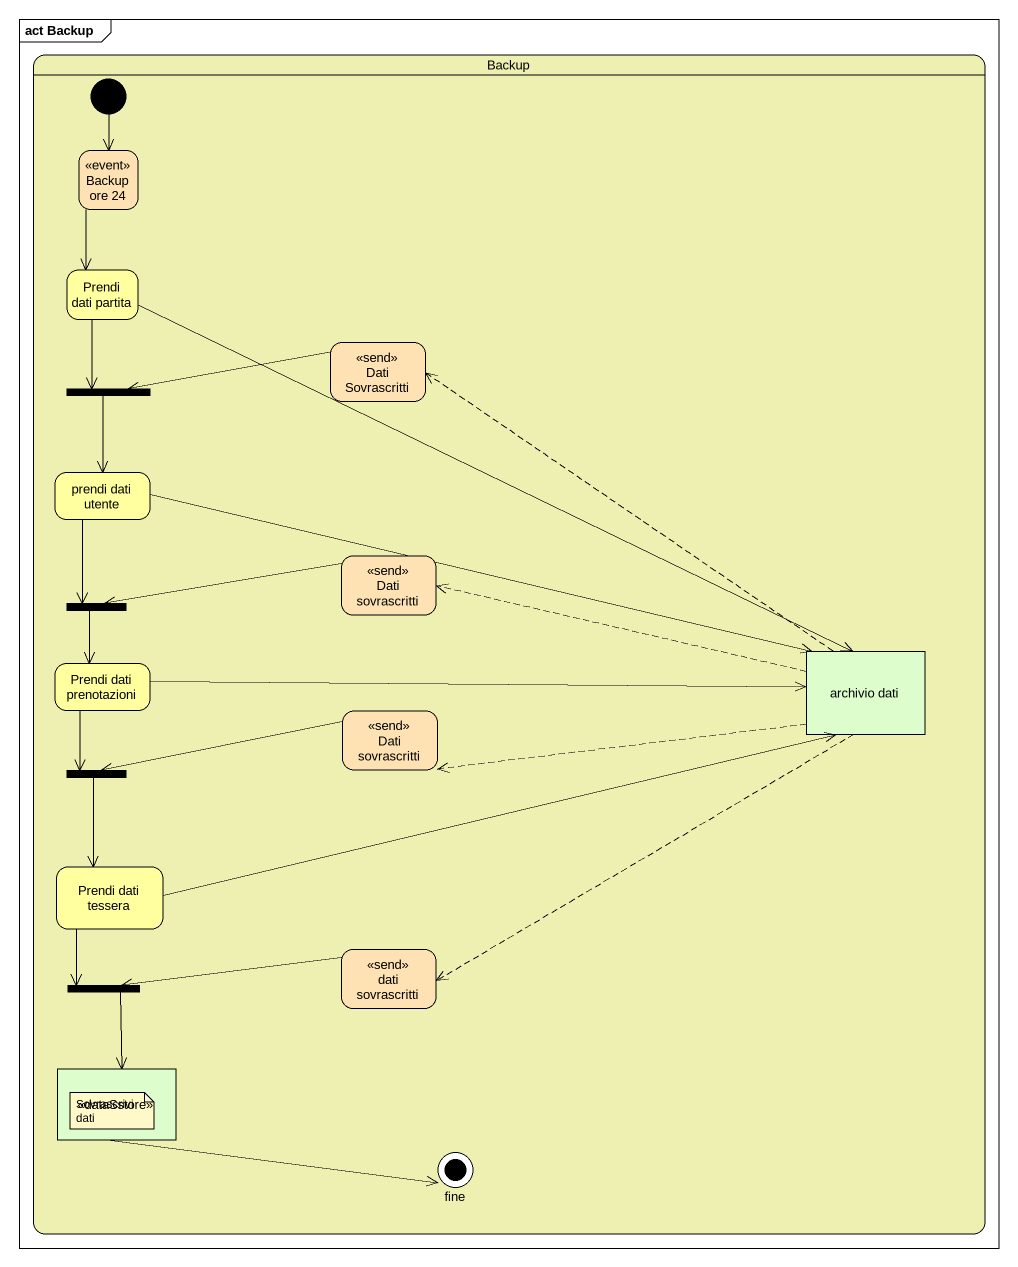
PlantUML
@startuml
mainframe act Backup
hide empty description
state Backup #EEF0B2 {
  state "Backup ore 24" as Backup_ore_24 <<event>> #FEE2B3
  state "Prendi dati partita" as Prendi_dati_partita #FFFFA0
  state fork1 <<join>>
  state "Dati Sovrascritti" as Dati_Sovrascritti <<send>> #FEE2B3
  state "prendi dati utente" as prendi_dati_utente #FFFFA0
  state fork2 <<join>>
  state "Dati sovrascritti" as Dati_sovrascritti <<send>> #FEE2B3
  state "archivio dati" as archivio_dati <<object>> #DDFECC
  state "Prendi dati prenotazioni" as Prendi_dati_prenotazioni #FFFFA0
  state "Dati sovrascritti" as Dati_sovrascritti_2 <<send>> #FEE2B3
  state fork3 <<join>>
  state "Prendi dati tessera" as Prendi_dati_tessera #FFFFA0
  state "dati sovrascritti" as dati_sovrascritti <<send>> #FEE2B3
  state fork4 <<join>>
  state "<<dataSstore>>" as dataSstore <<object>> #DDFECC
  state fine <<end>>
  [*] --> Backup_ore_24
}
Backup_ore_24 --> Prendi_dati_partita
Prendi_dati_partita --> fork1
Prendi_dati_partita -right-> archivio_dati
fork1 --> prendi_dati_utente
Dati_Sovrascritti -left-> fork1
prendi_dati_utente --> fork2
prendi_dati_utente -right-> archivio_dati
fork2 --> Prendi_dati_prenotazioni
Dati_sovrascritti -left-> fork2
archivio_dati -up[dashed]-> Dati_Sovrascritti
archivio_dati -left[dashed]-> Dati_sovrascritti
archivio_dati -left[dashed]-> Dati_sovrascritti_2
archivio_dati -[dashed]-> dati_sovrascritti
Prendi_dati_prenotazioni -right-> archivio_dati
Prendi_dati_prenotazioni --> fork3
Dati_sovrascritti_2 -left-> fork3
fork3 --> Prendi_dati_tessera
Prendi_dati_tessera -right-> archivio_dati
Prendi_dati_tessera --> fork4
dati_sovrascritti -left-> fork4
fork4 --> dataSstore
dataSstore -right-> fine
note as N1
  Sovrascrivi dati
end note
@enduml
